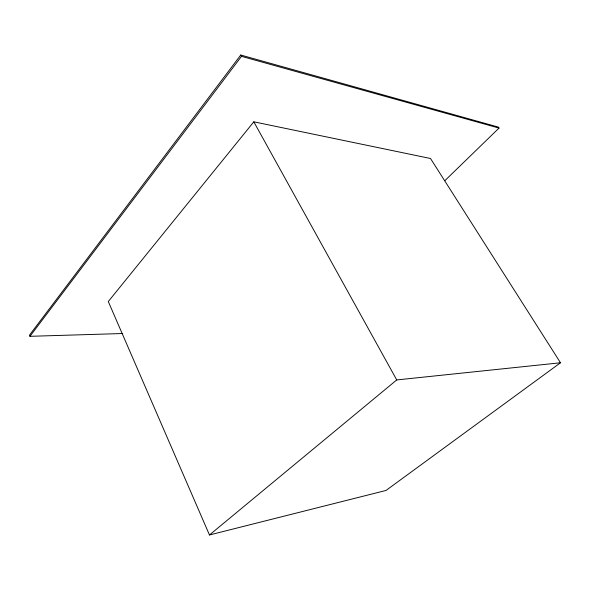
<?xml version="1.0" encoding="UTF-8"?>
<svg xmlns="http://www.w3.org/2000/svg" width="590" height="590" viewBox="0 0 590 590"><rect width="100%" height="100%" fill="white"/><g stroke="black" fill="none" stroke-linecap="round" stroke-linejoin="round"><path stroke-width="0.89" d="M444.794 180.732L499.022 128.082L498.358 127.101L240.742 55.025L29.5 335.135L29.957 336.315L122.735 333.52M29.957 336.315L241.494 56.345L240.742 55.025M253.811 121.82L108.295 301.534L209.465 534.975L386.015 490.452L560.5 362.769L430.508 158.496L253.811 121.82L396.738 379.93L560.5 362.769M209.465 534.975L396.738 379.93M241.494 56.345L499.022 128.082"/></g></svg>
